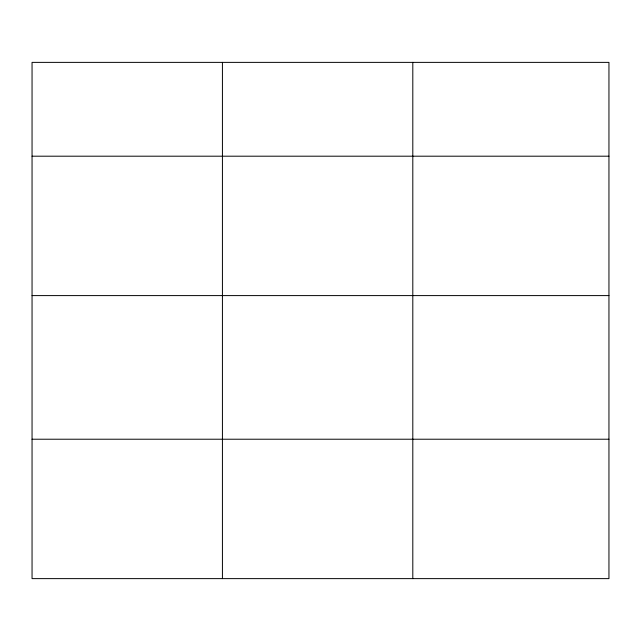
<?xml version="1.0" encoding="UTF-8"?>
<svg xmlns="http://www.w3.org/2000/svg" width="641" height="641" viewBox="0 0 641 641"><rect width="100%" height="100%" fill="white"/><g stroke="black" fill="none" stroke-linecap="round" stroke-linejoin="round"><path stroke-width="0.96" d="M608.95 295.597L608.95 62.377L32.05 62.377L32.05 578.623L608.95 578.623L608.95 295.597L32.05 295.597M32.05 156.196L608.95 156.196M32.05 439.221L608.95 439.221M412.804 62.377L412.804 578.623M222.427 62.377L222.427 578.623"/></g></svg>
